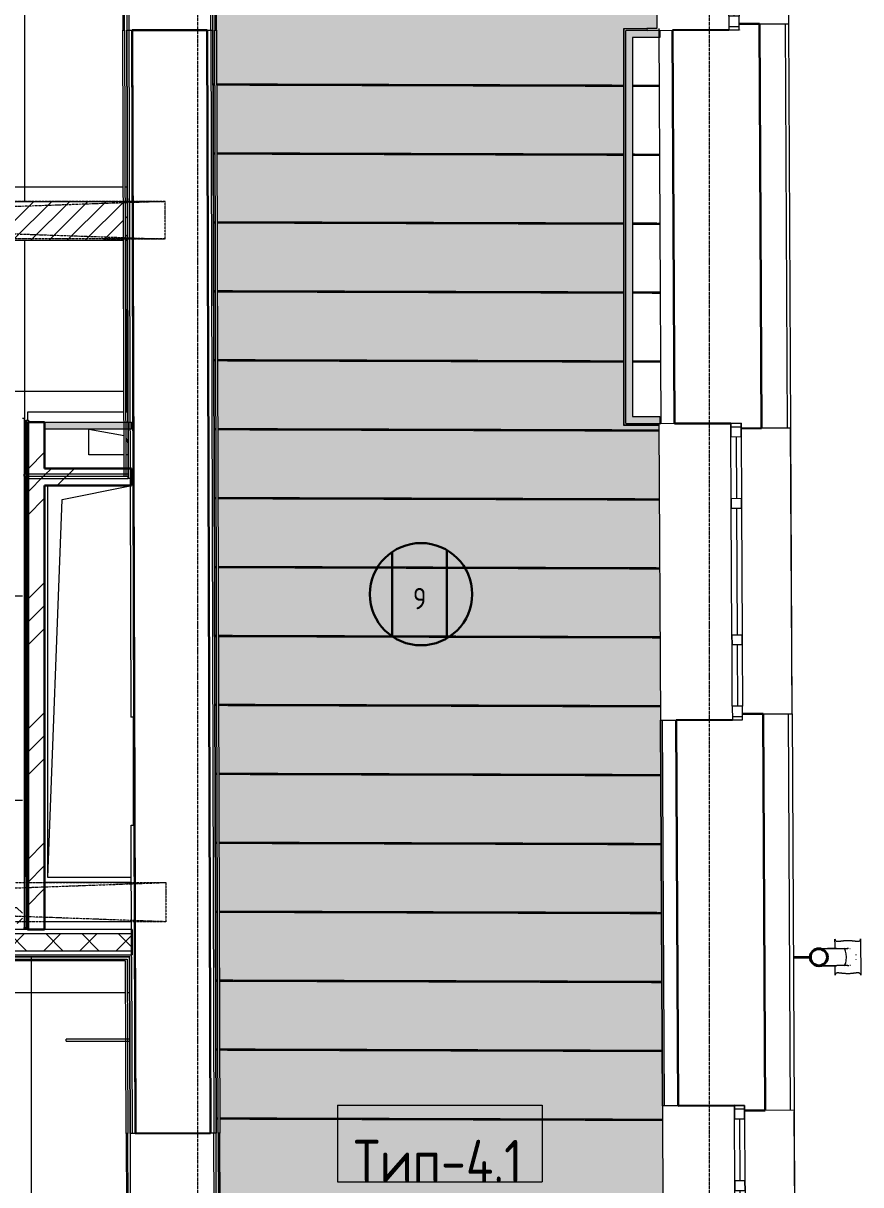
# Model space of a CAD drawing. Header units: millimetres. Extents: x -10474 to 67905, y -3824 to 44223.
# Drawn here: x -1025 to 3886, y 26997 to 33811 of the extents above; entities that cross this region are included whole.
import ezdxf

# ---------------------------------------------------------------- set-up
doc = ezdxf.new("R2010")
doc.units = ezdxf.units.MM
for name, pattern in [('ADSK_Линия сетки', [25, 20, -2.5, 0, -2.5]), ('ADSK_Штрих_ш3 п1_5', [4.5, 3, -1.5]), ('ADSK_Штрихпунктирная 2 точки_ш15 п1_5 п1_5 п1_5', [19.5, 15, -1.5, 0, -1.5, 0, -1.5])]:
    doc.linetypes.add(name, pattern=pattern)
for name, color, linetype, lineweight in [('_ Окна', 7, 'Continuous', 9), ('Аннотация', 7, 'Continuous', 20), ('Каркас', 7, 'Continuous', 18), ('Марки', 7, 'Continuous', 20), ('Обобщенные модели', 7, 'Continuous', 18), ('Окна', 7, 'Continuous', 9), ('Оси', 7, 'Continuous', 9), ('Перекрытие', 7, 'Continuous', 18), ('Потолки', 7, 'Continuous', 9), ('Потолки штриховка', 7, 'Continuous', 9), ('Стены внутренние', 7, 'Continuous', 18), ('Стены наружные', 7, 'Continuous', 18), ('Стены несущие', 7, 'Continuous', 30), ('Стены отделка', 7, 'Continuous', 30), ('Стены штриховка', 7, 'Continuous', 9)]:
    doc.layers.add(name, color=color, linetype=linetype, lineweight=lineweight)
doc.layers.add('Линии', color=7, linetype='Continuous', lineweight=9, true_color=0x00a600)
doc.styles.add('GOST Common_4', font='GOST_Common.ttf', dxfattribs={"width": 0.9, "height": 125})
doc.styles.add('GOST Common_B', font='', dxfattribs={"width": 0.9, "height": 250})
doc.styles.get('GOST Common_B').set_extended_font_data('GOST Common', bold=True)
pattern_1 = [(45, (0, 0), (-381.661, 381.661), []), (45, (134.94, 0), (0, 763.322), []), (45, (-134.94, 0), (0, 763.322), [])]

# ---------------------------------------------------------------- blocks, each defined once
blk = doc.blocks.new('Водосток - Тип 1 _карниз больше 490мм_-5143036-План потолков 2-го этажа')
at = {"layer": 'Обобщенные модели'}
for p, q in [((18.8, 405), (24.9, 405)), ((225.1, 405), (231.2, 405)), ((75, 183.8), (75, 306.2)), ((75, 263.6), (75, 306.2)), ((175, 306.2), (175, 183.8)), ((175, 306.2), (175, 263.6)), ((24.9, 255), (18.8, 255)), ((75, 183.8), (75, 226.4)), ((175, 226.4), (175, 183.8)), ((231.2, 255), (225.1, 255)), ((120, 10), (120, 109.1)), ((130, 109.1), (130, 10))]:
    blk.add_line(p, q, dxfattribs=at)
at = {"layer": 'Обобщенные модели', "flags": 128}
for points in [[(75, 226.4), (75, 232), (75, 237.6), (75, 243.1), (75, 248.5), (75, 253.8), (75, 258.9), (75, 264), (75, 268.9), (75, 273.6), (75, 278.2), (75, 282.7), (75, 287), (75, 291.1), (75, 295.1), (75, 298.8), (75, 302.4), (75, 305.7), (75, 308.9), (75, 311.9), (75, 314.6), (75, 317.2), (75, 319.5), (75, 321.6), (75, 323.4), (75, 325.1), (75, 326.5), (75, 327.7), (75, 328.6), (75, 329.3), (75, 329.8), (75, 330), (75, 330)], [(175, 330), (175, 329.9), (175, 329.5), (175, 328.9), (175, 328.1), (175, 327), (175, 325.7), (175, 324.2), (175, 322.4), (175, 320.4), (175, 318.2), (175, 315.7), (175, 313), (175, 310.2), (175, 307.1), (175, 303.8), (175, 300.3), (175, 296.6), (175, 292.8), (175, 288.7), (175, 284.5), (175, 280.1), (175, 275.6), (175, 270.9), (175, 266), (175, 261), (175, 255.9), (175, 250.7), (175, 245.4), (175, 239.9), (175, 234.4), (175, 228.7), (175, 226.4)], [(75, 263.6), (75, 258), (75, 252.4), (75, 246.9), (75, 241.5), (75, 236.2), (75, 231.1), (75, 226), (75, 221.1), (75, 216.4), (75, 211.8), (75, 207.3), (75, 203), (75, 198.9), (75, 194.9), (75, 191.2), (75, 187.6), (75, 184.3), (75, 181.1), (75, 178.1), (75, 175.4), (75, 173)], [(175, 173), (175, 174.3), (175, 177), (175, 179.8), (175, 182.9), (175, 186.2), (175, 189.7), (175, 193.4), (175, 197.2), (175, 201.3), (175, 205.5), (175, 209.9), (175, 214.4), (175, 219.1), (175, 224), (175, 229), (175, 234.1), (175, 239.3), (175, 244.6), (175, 250.1), (175, 255.6), (175, 261.3), (175, 263.6)]]:
    blk.add_lwpolyline(points, dxfattribs=at)
at = {"layer": 'Обобщенные модели'}
for centre, radius, start, end in [((125, 330), 50, 163.32487, 166.67519), ((125, 330), 50, 103.32484, 106.67517), ((125, 330), 50, 73.32483, 76.67516), ((125, 330), 50, 13.32481, 16.67513), ((125, 330), 50, 174.54437, 183.38559), ((125, 330), 50, 356.72694, 5.45563), ((125, 160), 52, 90, 270), ((125, 160), 52, 270, 90)]:
    blk.add_arc(centre, radius, start, end, dxfattribs=at)
at = {"layer": 'Обобщенные модели', "lineweight": 40}
for start, end in [(90, 270), (270, 90)]:
    blk.add_arc((125, 160), 50, start, end, dxfattribs=at)
at = {"layer": 'Обобщенные модели'}
for start_param, end_param in [(4.712389, 6.283185), (4.712389, 6.283185), (3.141593, 4.712389), (3.141593, 4.712389)]:
    blk.add_ellipse((125, 306.2), major_axis=(-50, 0), ratio=0.309017, start_param=start_param, end_param=end_param, dxfattribs=at)
for points, knots in [([(18.8, 255), (21.1, 255), (25.1, 255.7), (28.9, 258.6), (30.8, 262.1), (31.6, 264.9), (32, 267.4), (32.1, 269.4), (32.2, 271.5), (32.2, 273.8), (32.1, 276.2), (31.9, 278.7), (31.6, 281.4), (31.3, 284.1), (31, 287), (30.6, 289.9), (30.2, 292.9), (29.8, 296), (29.4, 299.2), (29, 302.4), (28.7, 305.7), (28.3, 310.2), (27.8, 315.9), (27.4, 325.3), (27.4, 334.8), (27.8, 344.1), (28.3, 349.8), (28.7, 354.3), (29, 357.6), (29.4, 360.8), (29.8, 364), (30.2, 367.1), (30.6, 370.1), (31, 373.1), (31.3, 375.9), (31.6, 378.6), (31.9, 381.3), (32.1, 383.8), (32.2, 386.2), (32.2, 388.5), (32.1, 390.6), (32, 392.7), (31.6, 395.1), (30.8, 397.9), (28.9, 401.5), (25.1, 404.3), (21.1, 405), (18.8, 405)], [-1, -1, -1, -1, -0.941176, -0.882353, -0.852941, -0.823529, -0.808824, -0.794118, -0.779412, -0.764706, -0.75, -0.735294, -0.720588, -0.705882, -0.691176, -0.676471, -0.661765, -0.647059, -0.632353, -0.617647, -0.602941, -0.588235, -0.558824, -0.529412, -0.470588, -0.441176, -0.411765, -0.397059, -0.382353, -0.367647, -0.352941, -0.338235, -0.323529, -0.308824, -0.294118, -0.279412, -0.264706, -0.25, -0.235294, -0.220588, -0.205882, -0.191176, -0.176471, -0.147059, -0.117647, -0.058824, 0, 0, 0, 0]), ([(18.8, 405), (22.1, 405), (28.9, 405), (39.4, 405), (48.4, 405), (56, 405), (60.8, 405), (64.9, 405), (67.9, 405), (71, 405), (74.3, 405), (77.6, 405), (81, 405), (83.9, 405), (86.4, 405), (88.2, 405), (90.2, 405), (92.8, 405), (96.1, 405), (99.6, 405), (102.5, 405), (104.8, 405), (107.1, 405), (110.3, 405), (116, 405), (121.3, 405), (125, 405)], [-1, -1, -1, -1, -0.875, -0.75, -0.625, -0.5625, -0.5, -0.46875, -0.4375, -0.40625, -0.375, -0.34375, -0.3125, -0.28125, -0.265625, -0.25, -0.234375, -0.21875, -0.1875, -0.15625, -0.140625, -0.125, -0.109375, -0.09375, -0.0625, 0, 0, 0, 0]), ([(125, 405), (128.7, 405), (134, 405), (139.7, 405), (142.9, 405), (145.2, 405), (147.5, 405), (150.4, 405), (153.9, 405), (157.2, 405), (159.8, 405), (161.8, 405), (163.6, 405), (166.1, 405), (169, 405), (172.4, 405), (175.7, 405), (179, 405), (182.1, 405), (185.1, 405), (189.2, 405), (194, 405), (201.6, 405), (210.6, 405), (221.1, 405), (227.9, 405), (231.2, 405)], [-1, -1, -1, -1, -0.9375, -0.90625, -0.890625, -0.875, -0.859375, -0.84375, -0.8125, -0.78125, -0.765625, -0.75, -0.734375, -0.71875, -0.6875, -0.65625, -0.625, -0.59375, -0.5625, -0.53125, -0.5, -0.4375, -0.375, -0.25, -0.125, 0, 0, 0, 0]), ([(231.2, 405), (228.9, 405), (224.9, 404.3), (221.1, 401.4), (219.2, 397.9), (218.4, 395.1), (218, 392.6), (217.9, 390.6), (217.8, 388.5), (217.8, 386.2), (217.9, 383.8), (218.1, 381.3), (218.4, 378.6), (218.7, 375.9), (219, 373), (219.4, 370.1), (219.8, 367.1), (220.2, 364), (220.6, 360.8), (221, 357.6), (221.3, 354.3), (221.7, 349.8), (222.2, 344.1), (222.6, 334.7), (222.6, 325.2), (222.2, 315.9), (221.7, 310.2), (221.3, 305.7), (221, 302.4), (220.6, 299.2), (220.2, 296), (219.8, 292.9), (219.4, 289.9), (219, 286.9), (218.7, 284.1), (218.4, 281.4), (218.1, 278.7), (217.9, 276.2), (217.8, 273.8), (217.8, 271.5), (217.9, 269.4), (218, 267.3), (218.4, 264.9), (219.2, 262.1), (221.1, 258.5), (224.9, 255.7), (228.9, 255), (231.2, 255)], [-1, -1, -1, -1, -0.941176, -0.882353, -0.852941, -0.823529, -0.808824, -0.794118, -0.779412, -0.764706, -0.75, -0.735294, -0.720588, -0.705882, -0.691176, -0.676471, -0.661765, -0.647059, -0.632353, -0.617647, -0.602941, -0.588235, -0.558824, -0.529412, -0.470588, -0.441176, -0.411765, -0.397059, -0.382353, -0.367647, -0.352941, -0.338235, -0.323529, -0.308824, -0.294118, -0.279412, -0.264706, -0.25, -0.235294, -0.220588, -0.205882, -0.191176, -0.176471, -0.147059, -0.117647, -0.058824, 0, 0, 0, 0]), ([(74.3, 255), (73.2, 255), (71, 255), (67.9, 255), (64.9, 255), (60.8, 255), (56, 255), (48.4, 255), (39.4, 255), (28.9, 255), (22.1, 255), (18.8, 255)], [-0.625, -0.625, -0.625, -0.625, -0.59375, -0.5625, -0.53125, -0.5, -0.4375, -0.375, -0.25, -0.125, 0, 0, 0, 0]), ([(231.2, 255), (227.9, 255), (221.1, 255), (210.6, 255), (201.6, 255), (194, 255), (189.2, 255), (185.1, 255), (182.1, 255), (179, 255), (176.8, 255), (175.7, 255)], [-1, -1, -1, -1, -0.875, -0.75, -0.625, -0.5625, -0.5, -0.46875, -0.4375, -0.40625, -0.375, -0.375, -0.375, -0.375])]:
    blk.add_open_spline(points, degree=3, knots=knots, dxfattribs=at)
blk = doc.blocks.new('окно трехпол с фрамугой - 1700-2320_h_ _нов_-4597698-План потолков 2-го этажа')
at = {"layer": '_ Окна', "lineweight": 18}
for p, q in [((-870, 75), (-870, 135)), ((-870, 135), (-790, 135)), ((-790, 75), (-870, 75)), ((-790, 135), (-790, 75)), ((-430, 75), (-430, 135)), ((-430, 135), (-370, 135)), ((-370, 75), (-430, 75)), ((-370, 135), (-370, 75)), ((370, 75), (370, 135)), ((370, 135), (430, 135)), ((430, 75), (370, 75)), ((430, 135), (430, 75)), ((790, 135), (790, 75)), ((870, 135), (790, 135)), ((790, 75), (870, 75)), ((870, 75), (870, 135))]:
    blk.add_line(p, q, dxfattribs=at)
at = {"layer": '_ Окна'}
for p, q in [((-850, 75), (-850, 135)), ((-790, 105), (-430, 105)), ((-370, 105), (370, 105)), ((430, 105), (790, 105)), ((850, 75), (850, 135))]:
    blk.add_line(p, q, dxfattribs=at)
at = {"layer": 'Окна'}
for p, q in [((-870, 135), (-870, 75)), ((-790, 135), (-870, 135)), ((-870, 75), (-790, 75)), ((-790, 135), (-430, 135)), ((-430, 75), (-790, 75)), ((-370, 135), (-430, 135)), ((-430, 75), (-370, 75)), ((-370, 135), (370, 135)), ((370, 75), (-370, 75)), ((430, 135), (370, 135)), ((370, 75), (430, 75)), ((430, 135), (790, 135)), ((790, 75), (430, 75)), ((870, 135), (790, 135)), ((790, 75), (870, 75)), ((870, 75), (870, 135))]:
    blk.add_line(p, q, dxfattribs=at)
blk = doc.blocks.new('окно трехпол с фрамугой - 1700-2320_h_ _нов_-V8-План потолков 2-го этажа')
at = {"layer": '_ Окна', "lineweight": 18}
for p, q in [((-870, 75), (-870, 135)), ((-870, 135), (-790, 135)), ((-790, 75), (-870, 75)), ((-790, 135), (-790, 75)), ((-430, 75), (-430, 135)), ((-430, 135), (-370, 135)), ((-370, 75), (-430, 75)), ((-370, 135), (-370, 75)), ((370, 75), (370, 135)), ((370, 135), (430, 135)), ((430, 75), (370, 75)), ((430, 135), (430, 75)), ((790, 135), (790, 75)), ((870, 135), (790, 135)), ((790, 75), (870, 75)), ((870, 75), (870, 135))]:
    blk.add_line(p, q, dxfattribs=at)
at = {"layer": '_ Окна'}
for p, q in [((-850, 75), (-850, 135)), ((-790, 105), (-430, 105)), ((-370, 105), (370, 105)), ((430, 105), (790, 105)), ((850, 75), (850, 135))]:
    blk.add_line(p, q, dxfattribs=at)
at = {"layer": 'Окна'}
for p, q in [((-870, 135), (-870, 75)), ((-790, 135), (-870, 135)), ((-870, 75), (-790, 75)), ((-790, 135), (-430, 135)), ((-430, 75), (-790, 75)), ((-370, 135), (-430, 135)), ((-430, 75), (-370, 75)), ((-370, 135), (370, 135)), ((370, 75), (-370, 75)), ((430, 135), (370, 135)), ((370, 75), (430, 75)), ((430, 135), (790, 135)), ((790, 75), (430, 75)), ((870, 135), (790, 135)), ((790, 75), (870, 75)), ((870, 75), (870, 135))]:
    blk.add_line(p, q, dxfattribs=at)
blk = doc.blocks.new('GM_Отверстие прямоугольное _в плите_ - Отверстие-3336504-План потолков 2-го этажа')
at = {"layer": 'Обобщенные модели'}
for p, q in [((-250, -1150), (-250, 1150)), ((-250, -1150), (-250, 1150)), ((-166.7, 1066.7), (232.8, 1146.6)), ((-250, -1150), (-166.7, 1066.7)), ((250, -209.8), (250, -842.5)), ((250, -209.8), (250, -842.5)), ((239.5, -1150), (-250, -1150)), ((239.5, -1150), (-250, -1150))]:
    blk.add_line(p, q, dxfattribs=at)
blk = doc.blocks.new('GM_Отверстие прямоугольное _в плите_ - Отверстие-V25-План потолков 2-го этажа')
at = {"layer": 'Обобщенные модели'}
for p, q in [((-75, -125), (-38.6, 81.5)), ((-25.4, 91.5), (13.9, 104.6)), ((75, 104.8), (75, 91.8)), ((75, 104.8), (75, 91.8)), ((75, 81.8), (75, -125)), ((75, 81.8), (75, -125)), ((75, -125), (-75, -125)), ((75, -125), (-75, -125))]:
    blk.add_line(p, q, dxfattribs=at)
blk = doc.blocks.new('ADSK_Марка_Потолок - ADSK_Марка и Смещение от уровня-155896-План потолков 2-го этажа')
at = {"layer": 'Марки'}
for p, q in [((-6, 4.5), (-6, 0)), ((-6, 4.5), (6, 4.5)), ((6, 4.5), (6, 0)), ((-6, 0), (6, 0))]:
    blk.add_line(p, q, dxfattribs=at)

msp = doc.modelspace()

# ---------------------------------------------------------------- hatches: boundary and pattern name
at = {"layer": 'Потолки штриховка', "lineweight": 18}
h = msp.add_hatch(dxfattribs=at)
h.set_pattern_fill('FP_14', color=256, style=0, pattern_type=2)
h.set_pattern_definition([(90, (-3416.2, 31651.6), (600, -4e-14), []), (0, (-3416.2, 31651.6), (0, -1200), [])])
h.paths.add_polyline_path([(-1006.598, 28807), (-1006.598, 31154.797), (-1019.598, 31154.797), (-1019.598, 28807)])
h.paths.add_polyline_path([(-5390.183, 28807), (-1029.598, 28807), (-1029.598, 31494.797), (-1019.598, 31494.797), (-1019.598, 31164.797), (-1006.598, 31164.797), (-1006.598, 31482.297), (-1000.598, 31482.297), (-1000.598, 31529.797), (-433.915, 31529.797), (-436.913, 32535.61), (-6186.576, 32535.61), (-6186.576, 31432.773), (-6362.788, 31432.773), (-6362.788, 28807), (-6112.917, 28807)])
h.paths.add_polyline_path([(-6385.788, 28807), (-6372.788, 28807), (-6372.788, 31442.773), (-6196.576, 31442.773), (-6196.576, 32535.61), (-6199.576, 32535.61), (-6199.576, 31447.773), (-6201.576, 31447.773), (-6201.576, 31445.773), (-6385.788, 31445.773), (-6385.788, 28977.824)])
h.paths.add_polyline_path([(-423.915, 31529.797), (-410.915, 31529.797), (-413.913, 32535.61), (-426.913, 32535.61), (-424.807, 31829.284)])
h.paths.add_polyline_path([(-417.592, 32765.61), (-414.598, 32765.61), (-425.406, 36091.619), (-437.512, 36091.619), (-427.598, 32765.61), (-425.001, 32765.61)])
h.paths.add_polyline_path([(-440.591, 32765.61), (-437.598, 32765.61), (-448.338, 36091.619), (-946, 36091.619), (-946, 36103.619), (-447.548, 36103.619), (-448.338, 36368.493), (-6372.788, 36368.493), (-6372.788, 33777.771), (-6186.576, 33777.771), (-6186.576, 32765.61), (-608.125, 32765.61)])
h.paths.add_polyline_path([(-6196.576, 32765.61), (-6196.576, 33767.771), (-6382.788, 33768.253), (-6382.788, 36368.493), (-6385.788, 36368.493), (-6385.788, 33764.771), (-6201.578, 33764.771), (-6201.576, 33762.771), (-6199.576, 33762.771), (-6199.576, 32765.61)])
h.paths.add_polyline_path([(-437.548, 36103.619), (-424.548, 36103.619), (-425.406, 36391.493), (-6385.788, 36391.493), (-6385.788, 36378.493), (-438.367, 36378.493), (-438.338, 36368.493)])
h.paths.add_polyline_path([(-423.406, 36391.493), (-423.412, 36393.493), (-425.406, 36391.493), (-423.412, 36391.493)])
h.paths.add_polyline_path([(-6385.788, 36391.493), (-6387.788, 36393.493), (-6387.788, 36391.493)])
h = msp.add_hatch(dxfattribs=at)
h.set_pattern_fill('FP_27', color=256, style=0, pattern_type=2)
h.set_pattern_definition([(0, (0, 762), (762, 76.2), [7.62, -373.38, 7.62, -373.38]), (0, (76.2, 91.44), (762, 76.2), [7.62, -220.98, 7.62, -525.78]), (0, (152.4, 106.68), (762, 76.2), [7.62, -68.58, 7.62, -678.18]), (0, (457.2, 60.96), (762, 76.2), [7.62, -220.98, 7.62, -525.78]), (0, (533.4, 45.72), (762, 76.2), [7.62, -68.58, 7.62, -678.18])])
h.paths.add_polyline_path([(2757.261, 20612), (2756.999, 20615), (148.622, 20615), (148.637, 20612), (2753.56, 20612)])
h.paths.add_polyline_path([(125.636, 20612), (138.631, 20612), (91.471, 36391.493), (78.477, 36391.493), (125.63, 20612)])
h.paths.add_polyline_path([(148.592, 20625), (2757.195, 20625), (2742.747, 23461.482), (2497.87, 23461.482), (2497.87, 23463.482), (2495.87, 23463.482), (2495.87, 25728.4), (2497.87, 25728.4), (2497.87, 25730.4), (2731.245, 25730.4), (2702.114, 31451.28), (2497.87, 31451.28), (2497.87, 31453.28), (2495.87, 31453.28), (2495.87, 33778.306), (2497.87, 33779.375), (2497.87, 33780.306), (2690.328, 33780.306), (2680.362, 35740.947), (2487.87, 35740.947), (2487.87, 36368.493), (101.546, 36368.493), (148.548, 20639.518)])
h.paths.add_polyline_path([(2677.055, 35780.947), (2680.159, 35780.947), (2677.055, 36368.493), (2527.87, 36368.493), (2527.87, 35780.947), (2637.674, 35780.947)])
h.paths.add_polyline_path([(2664.121, 36378.493), (2677.122, 36378.493), (2677.055, 36391.493), (2527.87, 36391.493), (2527.87, 36378.493), (2559.895, 36378.493)])
h.paths.add_polyline_path([(101.546, 36378.493), (2487.87, 36378.493), (2487.87, 36391.493), (101.477, 36391.493), (101.516, 36378.493)])
at = {"layer": 'Потолки штриховка', "lineweight": 18, "true_color": 0x787878}
h = msp.add_hatch(dxfattribs=at)
h.set_pattern_fill('FP_49', color=8, style=0, pattern_type=2)
h.set_pattern_definition([(45, (0, 0), (-53.03301, 53.03301), [])])
h.paths.add_polyline_path([(-1053.777, 32535.61), (-436.913, 32535.61), (-437.598, 32765.61), (-6186.576, 32765.61), (-6186.576, 32535.61), (-1291.179, 32535.61)])
h.paths.add_polyline_path([(-413.913, 32535.61), (-415.592, 32765.61), (-427.598, 32765.61), (-426.913, 32535.61), (-415.592, 32535.61)])
h.paths.add_polyline_path([(-6199.576, 32535.61), (-6196.576, 32535.61), (-6196.576, 32765.61), (-6199.576, 32765.61), (-6199.576, 32615.61)])
at = {"layer": 'Потолки штриховка', "lineweight": 18}
h = msp.add_hatch(dxfattribs=at)
h.set_pattern_fill('FP_50', color=256, style=0, pattern_type=2)
h.set_pattern_definition([(45, (0, 0), (0, 635), [67.352, -381.661]), (0, (47.62, 47.62), (317.5, 317.5), [158.75, -476.25]), (315, (206.38, 47.62), (635, 0), [67.352, -381.661]), (225, (254, 0), (0, -635), [67.352, -381.661]), (0, (47.62, -47.62), (317.5, 317.5), [158.75, -476.25]), (315, (0, 0), (635, 0), [67.352, -381.661]), (90, (396.88, -79.38), (-317.5, 317.5), [158.75, -476.25]), (45, (396.88, 79.38), (0, 635), [67.352, -381.661]), (45, (444.5, -127), (0, 635), [67.352, -381.661]), (90, (492.12, -79.38), (-317.5, 317.5), [158.75, -476.25]), (315, (396.88, -79.38), (635, 0), [67.352, -381.661]), (315, (444.5, 127), (635, 0), [67.352, -381.661])])
h.paths.add_polyline_path([(-6385.788, 28507), (-6372.788, 28507), (-6372.788, 28520), (-6385.788, 28520), (-6385.788, 28510.739)])
h.paths.add_polyline_path([(-6362.788, 28507), (-1029.598, 28507), (-1029.631, 28520), (-6362.788, 28520), (-6362.788, 28510.739)])
h.paths.add_polyline_path([(-1019.598, 28507), (-1006.598, 28507), (-1006.598, 28807), (-1019.598, 28807), (-1019.598, 28510.739)])
h.paths.add_polyline_path([(-6112.917, 28530), (-1029.598, 28530), (-1029.598, 28807), (-6362.788, 28807), (-6362.788, 28530), (-6267.698, 28530)])
h.paths.add_polyline_path([(-6385.788, 28530), (-6372.788, 28530), (-6372.788, 28807), (-6385.788, 28807), (-6385.788, 28692.733)])
h = msp.add_hatch(dxfattribs=at)
h.set_pattern_fill('FP_15', color=256, style=0, pattern_type=2)
h.set_pattern_definition([(270, (-3377.03, 25725), (-600, -4e-14), []), (180, (-3377, 25725), (1e-13, 1200), [])])
h.paths.add_polyline_path([(-2243.915, 20663.342), (-742.489, 20663.342), (-742.489, 21097.342), (-379.828, 21097.342), (-390.169, 24541.342), (-403.169, 24541.342), (-393.11, 21110.342), (-745.489, 21110.342), (-745.489, 20676.342), (-4915.788, 20676.342), (-4915.788, 20663.342), (-2263.915, 20663.342)])
h.paths.add_polyline_path([(-2499.245, 20686.342), (-755.489, 20686.342), (-755.489, 21120.342), (-402.897, 21120.342), (-413.169, 24541.342), (-6176.576, 24541.342), (-6176.576, 23431.999), (-6362.788, 23431.999), (-6362.788, 21374.201), (-4915.788, 21374.201), (-4915.788, 20686.342), (-3243.915, 20686.342)])
h.paths.add_polyline_path([(-6385.788, 21374.201), (-6372.788, 21374.201), (-6372.788, 23441.999), (-6186.576, 23441.999), (-6186.576, 24541.342), (-6199.576, 24541.342), (-6199.576, 23456.999), (-6201.576, 23456.999), (-6201.576, 23454.999), (-6385.788, 23454.999), (-6385.788, 21497.841)])
h.paths.add_polyline_path([(-417.241, 24771.342), (-413.859, 24771.342), (-423.073, 27840), (-772.417, 27840), (-772.417, 27852), (-423.109, 27852), (-424.484, 28310), (-6362.788, 28310), (-6362.788, 25691.994), (-6176.576, 25691.994), (-6176.576, 24771.342), (-1053.777, 24771.342)])
h.paths.add_polyline_path([(-6199.576, 24771.342), (-6186.576, 24771.342), (-6186.576, 25681.994), (-6372.788, 25681.994), (-6372.788, 28310), (-6385.788, 28310), (-6385.788, 25668.994), (-6201.578, 25668.994), (-6201.576, 25666.994), (-6199.576, 25666.994), (-6199.576, 25192.195)])
h.paths.add_polyline_path([(-390.859, 24771.342), (-400.073, 27840), (-413.073, 27840), (-403.11, 24771.342), (-392.241, 24771.342)])
h.paths.add_polyline_path([(-401.553, 27852), (-400.109, 27852), (-401.553, 28333), (-6385.788, 28333), (-6385.788, 28320), (-414.514, 28320), (-413.109, 27852), (-411.445, 27852)])
h.paths.add_polyline_path([(-399.553, 28333), (-399.559, 28335), (-401.553, 28333), (-399.559, 28333)])
h.paths.add_polyline_path([(-6385.788, 28333), (-6387.788, 28335), (-6387.788, 28333)])
at = {"layer": 'Стены внутренние'}
for points in [[(2547.87, 31503.28), (2547.87, 33768.306), (2507.87, 33768.306), (2507.87, 31503.28), (2540.166, 31503.28)], [(2547.87, 33728.306), (2702.592, 33728.306), (2702.393, 33767.567), (2690.383, 33768.306), (2547.87, 33768.306)], [(2547.87, 31463.28), (2707.87, 31463.28), (2707.87, 31503.28), (2507.87, 31503.28), (2507.87, 31463.28)]]:
    msp.add_hatch(color=256, dxfattribs=at).paths.add_polyline_path(points)
at = {"layer": 'Стены внутренние', "lineweight": 9}
h = msp.add_hatch(dxfattribs=at)
h.set_pattern_fill('FP_1', color=256, style=0, pattern_type=2)
h.set_pattern_definition(pattern_1)
h.paths.add_polyline_path([(-900.598, 31199.797), (-900.598, 31469.797), (-994.598, 31469.797), (-994.598, 31199.797)])
at = {"layer": 'Стены внутренние'}
h = msp.add_hatch(color=256, dxfattribs=at)
h.paths.add_polyline_path([(-415.592, 31429.797), (-409.385, 31429.797), (-409.611, 31469.797), (-900.598, 31469.797), (-900.598, 31429.797)])
h.paths.add_polyline_path([(-398.617, 31429.797), (-398.736, 31469.797), (-404.362, 31469.797), (-404.773, 31429.797), (-400.001, 31429.797)])
at = {"layer": 'Стены внутренние', "lineweight": 9}
h = msp.add_hatch(dxfattribs=at)
h.set_pattern_fill('FP_1', color=256, style=0, pattern_type=2)
h.set_pattern_definition(pattern_1)
h.paths.add_polyline_path([(-1000.598, 28495), (-900.598, 28495), (-900.598, 31199.797), (-994.598, 31199.797), (-994.598, 31193.797), (-1000.598, 31199.797), (-1000.598, 28510.739)])
h = msp.add_hatch(dxfattribs=at)
h.set_pattern_fill('FP_1', color=256, style=0, pattern_type=2)
h.set_pattern_definition(pattern_1)
h.paths.add_polyline_path([(-900.598, 31099.797), (-397.633, 31099.797), (-397.931, 31199.797), (-900.598, 31199.797)])
h = msp.add_hatch(dxfattribs=at)
h.set_pattern_fill('FP_4', color=256, style=0, pattern_type=2)
h.set_pattern_definition([(45, (0, 0), (-106.066, 106.066), []), (135, (0, 0), (-106.066, -106.066), [])])
h.paths.add_polyline_path([(-692.41, 28370), (-386.225, 28370), (-386.225, 28470), (-6397.788, 28470), (-6397.788, 28370), (-1006.598, 28370)])

# ---------------------------------------------------------------- linework, layer by layer
at = {"layer": 'Каркас', "color": 8, "linetype": 'ADSK_Штрих_ш3 п1_5', "lineweight": 9, "true_color": 0x808080}
for p, q in [((100.256, 33453.733), (87.256, 33453.772)), ((87.269, 33449.37), (100.269, 33449.332)), ((2495.87, 33446.574), (110.256, 33453.703)), ((110.269, 33449.302), (2495.87, 33442.173)), ((2704.027, 33445.952), (2547.87, 33446.419)), ((2547.87, 33442.017), (2704.05, 33441.551)), ((101.464, 33049.326), (88.464, 33049.365)), ((2495.87, 33042.171), (111.464, 33049.296)), ((88.477, 33044.963), (101.478, 33044.925)), ((111.478, 33044.895), (2495.87, 33037.769)), ((2706.083, 33041.543), (2547.87, 33042.016)), ((2547.87, 33037.614), (2706.105, 33037.141)), ((102.673, 32644.919), (89.673, 32644.958)), ((89.686, 32640.556), (102.686, 32640.518)), ((2495.87, 32637.768), (112.673, 32644.889)), ((112.686, 32640.488), (2495.87, 32633.366)), ((2708.139, 32637.133), (2547.87, 32637.612)), ((2547.87, 32633.211), (2708.161, 32632.732)), ((103.881, 32240.512), (90.881, 32240.551)), ((90.894, 32236.149), (103.894, 32236.111)), ((2495.87, 32233.364), (113.881, 32240.482)), ((113.895, 32236.081), (2495.87, 32228.963)), ((2710.194, 32232.724), (2547.87, 32233.209)), ((2547.87, 32228.807), (2710.217, 32228.322)), ((105.09, 31836.105), (92.09, 31836.144)), ((92.103, 31831.742), (105.103, 31831.703)), ((2495.87, 31828.961), (115.09, 31836.075)), ((115.103, 31831.674), (2495.87, 31824.559)), ((2712.25, 31828.314), (2547.87, 31828.805)), ((2547.87, 31824.404), (2712.272, 31823.913)), ((106.298, 31431.698), (93.298, 31431.737)), ((93.311, 31427.335), (106.311, 31427.296)), ((2702.305, 31423.941), (116.298, 31431.668)), ((116.312, 31427.267), (2702.327, 31419.539)), ((107.507, 31027.291), (94.507, 31027.33)), ((94.52, 31022.928), (107.52, 31022.889)), ((2704.361, 31019.531), (117.507, 31027.261)), ((117.52, 31022.86), (2704.383, 31015.129)), ((108.715, 30622.884), (95.715, 30622.923)), ((95.728, 30618.521), (108.728, 30618.482)), ((2706.416, 30615.121), (118.715, 30622.854)), ((118.729, 30618.453), (2706.438, 30610.72)), ((109.924, 30218.477), (96.924, 30218.516)), ((96.937, 30214.114), (109.937, 30214.075)), ((2708.472, 30210.712), (119.924, 30218.447)), ((119.937, 30214.045), (2708.494, 30206.31)), ((111.132, 29814.07), (98.132, 29814.109)), ((98.145, 29809.707), (111.145, 29809.668)), ((2710.527, 29806.302), (121.132, 29814.04)), ((121.145, 29809.638), (2710.55, 29801.901)), ((112.341, 29409.663), (99.341, 29409.702)), ((99.354, 29405.3), (112.354, 29405.261)), ((2712.583, 29401.893), (122.341, 29409.633)), ((122.354, 29405.231), (2712.605, 29397.491)), ((113.549, 29005.256), (100.549, 29005.295)), ((100.562, 29000.893), (113.562, 29000.854)), ((2714.638, 28997.483), (123.549, 29005.226)), ((123.562, 29000.824), (2714.661, 28993.081)), ((-390.865, 28770), (-900.598, 28770)), ((114.758, 28600.849), (101.757, 28600.888)), ((101.771, 28596.486), (114.771, 28596.447)), ((2716.694, 28593.074), (124.758, 28600.819)), ((124.771, 28596.417), (2716.716, 28588.672)), ((-390.174, 28540), (-900.598, 28540)), ((115.966, 28196.442), (102.966, 28196.481)), ((102.979, 28192.079), (115.979, 28192.04)), ((2718.75, 28188.664), (125.966, 28196.412)), ((125.979, 28192.01), (2718.772, 28184.262)), ((117.175, 27792.035), (104.174, 27792.074)), ((104.188, 27787.672), (117.188, 27787.633)), ((2720.805, 27784.255), (127.175, 27792.005)), ((127.188, 27787.603), (2720.827, 27779.853)), ((118.519, 27387.627), (105.383, 27387.667)), ((105.396, 27383.265), (118.526, 27383.226)), ((2722.861, 27379.845), (128.383, 27387.598)), ((128.396, 27383.196), (2722.883, 27375.443))]:
    msp.add_line(p, q, dxfattribs=at)
at = {"layer": 'Линии', "color": 7, "linetype": 'ADSK_Штрихпунктирная 2 точки_ш15 п1_5 п1_5 п1_5'}
for p, q in [((-191.978, 32765.61), (-6595.111, 32765.61)), ((-191.978, 32765.61), (-6595.111, 32545.61)), ((-6595.111, 32765.61), (-191.978, 32545.297)), ((-431.978, 32765.61), (-191.978, 32765.61)), ((-191.978, 32545.297), (-191.978, 32765.61)), ((-191.978, 32545.61), (-6595.111, 32545.61)), ((-551.978, 32545.61), (-191.978, 32545.61)), ((-6604.651, 28770), (-188.155, 28770)), ((-6604.651, 28540), (-188.155, 28770)), ((-188.155, 28540), (-6604.651, 28770)), ((-188.155, 28770), (-188.155, 28540)), ((-188.155, 28540), (-6604.651, 28540))]:
    msp.add_line(p, q, dxfattribs=at)
at = {"layer": 'Линии', "color": 1, "lineweight": 30, "true_color": 0xff0000}
for p, q in [((1138.898, 30709.737), (1138.898, 30213.357)), ((1458.898, 30202.595), (1458.898, 30720.499))]:
    msp.add_line(p, q, dxfattribs=at)
msp.add_circle((1307.426, 30461.547), 300, dxfattribs=at)
at = {"layer": 'Оси', "linetype": 'ADSK_Линия сетки'}
for p, q in [((-0.435, -3024.361), (-0.435, 44222.998)), ((2999.565, -3024.361), (2999.565, 44222.998))]:
    msp.add_line(p, q, dxfattribs=at)
at = {"layer": 'Перекрытие'}
for p, q in [((120, 33449.273), (120, 33453.674)), ((2562.63, 33446.375), (2562.63, 33441.973)), ((120, 33044.869), (120, 33049.271)), ((2562.63, 33041.972), (2562.63, 33037.57)), ((120, 32640.466), (120, 32644.867)), ((2562.63, 32637.568), (2562.63, 32633.167)), ((120, 32236.062), (120, 32240.464)), ((2562.63, 32233.165), (2562.63, 32228.763)), ((120, 31831.659), (120, 31836.061)), ((2562.63, 31828.761), (2562.63, 31824.36)), ((120, 31427.256), (120, 31431.657)), ((120, 31022.852), (120, 31027.254)), ((120, 30618.449), (120, 30622.85)), ((120, 30214.045), (120, 30218.447))]:
    msp.add_line(p, q, dxfattribs=at)
at = {"layer": 'Потолки'}
for p, q in [((86.307, 33771.309), (105.647, 27299.338)), ((-6186.576, 32765.61), (-437.598, 32765.61)), ((-427.598, 32765.61), (-414.598, 32765.61)), ((-436.913, 32535.61), (-6186.576, 32535.61)), ((-413.913, 32535.61), (-426.913, 32535.61)), ((-433.915, 31529.797), (-1000.598, 31529.797)), ((-1000.598, 31529.797), (-1000.598, 31482.297)), ((-410.915, 31529.797), (-423.915, 31529.797)), ((-1019.598, 28807), (-1006.598, 28807)), ((2722.455, 27459.594), (2722.455, 27459.594))]:
    msp.add_line(p, q, dxfattribs=at)
at = {"layer": 'Стены внутренние'}
for p, q in [((-444.764, 35169.729), (-440.591, 33769.735)), ((-430.591, 33769.765), (-434.764, 35169.758)), ((-409.765, 35169.833), (-405.592, 33769.839)), ((74.307, 33771.273), (70.123, 35171.267)), ((95.123, 35171.342), (99.307, 33771.348)), ((109.307, 33771.378), (105.123, 35171.372)), ((2702.328, 33780.306), (2702.383, 33769.567)), ((2622.63, 33446.196), (2622.63, 33441.794)), ((2662.63, 33441.675), (2662.63, 33446.076)), ((2622.63, 33041.792), (2622.63, 33037.391)), ((2662.63, 33037.271), (2662.63, 33041.673)), ((2622.63, 32637.389), (2622.63, 32632.987)), ((2662.63, 32632.868), (2662.63, 32637.269)), ((2622.63, 32232.985), (2622.63, 32228.584)), ((2662.63, 32228.464), (2662.63, 32232.866)), ((2622.63, 31828.582), (2622.63, 31824.18)), ((2662.63, 31824.061), (2662.63, 31828.463)), ((-409.827, 31164.797), (-1019.598, 31164.797)), ((-1019.598, 31154.797), (-1019.598, 31164.797)), ((-1019.598, 31154.797), (-409.797, 31154.797)), ((-421.445, 27297.763), (-417.241, 25897.769)), ((-407.241, 25897.799), (-411.445, 27297.793)), ((97.83, 25899.309), (93.647, 27299.302)), ((118.647, 27299.377), (122.83, 25899.383)), ((132.83, 25899.413), (128.647, 27299.407))]:
    msp.add_line(p, q, dxfattribs=at)
at = {"layer": 'Стены наружные'}
for p, q in [((2681.539, 35509.483), (2690.328, 33780.306)), ((3453.681, 35483.408), (3462.205, 33806.429)), ((3463.235, 33800.595), (3454.747, 35470.529)), ((-421.765, 35169.797), (-417.592, 33769.803)), ((86.307, 33771.309), (82.123, 35171.303)), ((3463.216, 33804.263), (3462.216, 33804.258)), ((3463.235, 33800.595), (3462.235, 33800.59)), ((2690.328, 33780.306), (2632.327, 33780.306)), ((2704.114, 31461.549), (2702.114, 31461.539)), ((2702.166, 31451.28), (2710.958, 29721.562)), ((3482.77, 29760.485), (3474.256, 31435.463)), ((3475.27, 31432.832), (3474.27, 31432.827)), ((3483.711, 29772.206), (3475.27, 31432.832)), ((-432.788, 31151.797), (-994.598, 31151.797)), ((-994.598, 31139.797), (-994.598, 31151.797)), ((-409.788, 31151.797), (-422.788, 31151.797)), ((-994.598, 31139.797), (-409.752, 31139.797)), ((3483.693, 29775.604), (3482.693, 29775.599)), ((3482.711, 29772.201), (3483.711, 29772.206)), ((-400.109, 27852), (-772.417, 27852)), ((-772.417, 27840), (-772.417, 27852)), ((-772.417, 27840), (-400.073, 27840)), ((-400.109, 27852), (-400.073, 27840)), ((2722.455, 27459.594), (2731.245, 25730.4)), ((3494.598, 27433.518), (3503.122, 25756.54)), ((3495.631, 27427.027), (3494.631, 27427.022)), ((3504.144, 25752.154), (3495.631, 27427.027)), ((-398.445, 27297.832), (-394.241, 25897.838)), ((109.83, 25899.344), (105.647, 27299.338))]:
    msp.add_line(p, q, dxfattribs=at)
at = {"layer": 'Стены несущие'}
for p, q in [((3172.199, 33806.955), (3292.197, 33807.565)), ((3292.197, 33807.565), (3304.259, 31434.599)), ((-385.691, 33769.899), (54.307, 33771.214)), ((-366.351, 27297.928), (-385.691, 33769.899)), ((-385.592, 33769.899), (-373.58, 29740.023)), ((73.647, 27299.243), (54.307, 33771.214)), ((2782.382, 33769.974), (3112.377, 33771.651)), ((2782.382, 33769.974), (2794.113, 31462.007)), ((3172.387, 33769.956), (3172.377, 33771.956)), ((-1000.598, 28495), (-1000.598, 31469.797)), ((-1000.598, 31469.797), (-900.598, 31469.797)), ((-900.598, 31469.797), (-900.598, 31199.797)), ((3124.108, 31463.684), (2794.113, 31462.007)), ((3304.259, 31434.599), (3184.26, 31433.989)), ((-900.598, 31199.797), (-390.598, 31199.797)), ((-390.598, 31199.797), (-390.598, 31099.797)), ((-900.598, 31099.797), (-900.598, 28495)), ((-390.598, 31099.797), (-900.598, 31099.797)), ((2802.957, 29722.029), (3132.953, 29723.706)), ((2802.957, 29722.029), (2814.454, 27460.061)), ((3192.774, 29759.011), (3312.772, 29759.621)), ((3312.772, 29759.621), (3324.6, 27432.654)), ((-371.877, 29107.307), (-366.445, 27297.927)), ((-900.598, 28495), (-1000.598, 28495)), ((3144.45, 27461.739), (2814.454, 27460.061)), ((3324.6, 27432.654), (3204.602, 27432.044)), ((73.647, 27299.243), (-366.351, 27297.928))]:
    msp.add_line(p, q, dxfattribs=at)
at = {"layer": 'Стены отделка', "lineweight": 9}
for p, q in [((3292.197, 33807.565), (3462.195, 33808.429)), ((3442.195, 33808.328), (3442.205, 33806.328)), ((3462.205, 33806.429), (3474.256, 31435.463)), ((-440.591, 33769.735), (-430.591, 33769.765)), ((-432.788, 31151.797), (-440.591, 33769.735)), ((-430.591, 33769.765), (-422.788, 31151.797)), ((-417.592, 33769.803), (-385.691, 33769.899)), ((-409.752, 31139.797), (-417.592, 33769.803)), ((-405.592, 33769.839), (-393.58, 29739.963)), ((54.307, 33771.214), (86.307, 33771.309)), ((74.307, 33771.273), (93.647, 27299.302)), ((99.307, 33771.348), (109.307, 33771.378)), ((118.647, 27299.377), (99.307, 33771.348)), ((109.307, 33771.378), (128.647, 27299.407)), ((2495.87, 33780.306), (2632.327, 33780.306)), ((2495.87, 31453.28), (2495.87, 33778.306)), ((2507.87, 31463.28), (2507.87, 33768.306)), ((2707.87, 33768.306), (2507.87, 33768.306)), ((2632.327, 33780.306), (2632.383, 33769.211)), ((2632.383, 33769.211), (2782.382, 33769.974)), ((2702.383, 33769.567), (2714.109, 31462.6)), ((2707.87, 33768.306), (2707.87, 33728.306)), ((2707.87, 33728.306), (2547.87, 33728.306)), ((2547.87, 33728.306), (2547.87, 31503.28)), ((-1029.598, 31494.797), (-1019.598, 31494.797)), ((-1019.598, 31494.797), (-1019.598, 28507)), ((-1006.598, 28507), (-1006.598, 31482.297)), ((-1006.598, 31482.297), (-994.598, 31482.297)), ((-994.598, 31482.297), (-994.598, 28495)), ((2547.87, 31503.28), (2707.87, 31503.28)), ((2707.87, 31503.28), (2707.87, 31463.28)), ((-900.598, 31469.797), (-390.598, 31469.797)), ((-390.598, 31429.797), (-900.598, 31429.797)), ((-390.598, 31469.797), (-390.598, 31429.797)), ((2702.166, 31451.28), (2497.87, 31451.28)), ((2507.87, 31463.28), (2714.105, 31463.28)), ((2702.114, 31461.539), (2702.166, 31451.28)), ((2794.113, 31462.007), (2704.114, 31461.549)), ((2714.105, 31463.28), (2714.114, 31461.6)), ((3474.256, 31435.463), (3304.259, 31434.599)), ((3454.252, 31436.362), (3454.257, 31435.362)), ((-422.788, 31151.797), (-432.788, 31151.797)), ((-397.752, 31139.797), (-409.752, 31139.797)), ((-373.58, 29740.023), (-393.58, 29739.963)), ((2710.958, 29721.562), (2802.957, 29722.029)), ((2722.455, 27459.594), (2710.958, 29721.562)), ((3312.772, 29759.621), (3482.77, 29760.485)), ((3482.77, 29760.485), (3494.598, 27433.518)), ((-391.877, 29107.247), (-371.877, 29107.307)), ((-389.559, 28335), (-391.877, 29107.247)), ((-386.225, 28495), (-6397.788, 28495)), ((-1019.598, 28507), (-1006.598, 28507)), ((-386.225, 28495), (-386.225, 28345)), ((-6397.788, 28345), (-386.225, 28345)), ((-401.553, 28333), (-6385.788, 28333)), ((-6385.788, 28320), (-414.514, 28320)), ((-424.484, 28310), (-6362.788, 28310)), ((-421.445, 27297.763), (-424.484, 28310)), ((-414.514, 28320), (-411.445, 27297.793)), ((-398.445, 27297.832), (-401.553, 28333)), ((2814.454, 27460.061), (2722.455, 27459.594)), ((3494.598, 27433.518), (3324.6, 27432.654)), ((-411.445, 27297.793), (-421.445, 27297.763)), ((-366.445, 27297.927), (-398.445, 27297.832)), ((105.647, 27299.338), (73.647, 27299.243)), ((128.647, 27299.407), (118.647, 27299.377))]:
    msp.add_line(p, q, dxfattribs=at)
at = {"layer": 'Стены штриховка'}
for p, q in [((3442.205, 33806.328), (3454.252, 31436.362)), ((-407.752, 31139.797), (-415.592, 33769.809)), ((84.307, 33771.303), (103.647, 27299.332)), ((2495.87, 33778.306), (2495.87, 33780.306)), ((2632.337, 33778.306), (2495.87, 33778.306)), ((2497.87, 31451.28), (2497.87, 33780.306)), ((-1004.598, 28505), (-1004.598, 31482.297)), ((2702.156, 31453.28), (2495.87, 31453.28)), ((2495.87, 31451.28), (2495.87, 31453.28)), ((2497.87, 31451.28), (2495.87, 31451.28)), ((2724.455, 27459.604), (2712.958, 29721.572)), ((2734.455, 27459.655), (2722.958, 29721.623)), ((3474.598, 27433.416), (3462.77, 29760.383)), ((-1019.598, 28495), (-1019.598, 28507)), ((-1019.598, 28505), (-1004.598, 28505)), ((-6397.788, 28470), (-386.225, 28470)), ((-6397.788, 28370), (-386.225, 28370)), ((-399.559, 28335), (-6387.788, 28335)), ((-396.445, 27297.838), (-399.559, 28335)), ((-389.559, 28335), (-386.445, 27297.868))]:
    msp.add_line(p, q, dxfattribs=at)

# ---------------------------------------------------------------- block references
at = {"layer": 'Марки', "xscale": 99.99999999999993, "yscale": 99.99999999999993, "zscale": 99.99999999999993}
msp.add_blockref('ADSK_Марка_Потолок - ADSK_Марка и Смещение от уровня-155896-План потолков 2-го этажа', (1417.869, 27013.251), dxfattribs=at)
at = {"layer": 'Обобщенные модели'}
for name, p, rotation in [('GM_Отверстие прямоугольное _в плите_ - Отверстие-V25-План потолков 2-го этажа', (-515, 31354.797), 269.9999999999997), ('Водосток - Тип 1 _карниз больше 490мм_-5143036-План потолков 2-го этажа', (3479.401, 28455.874), 270.2912255442424)]:
    msp.add_blockref(name, p, dxfattribs=dict(at, rotation=rotation))
msp.add_blockref('GM_Отверстие прямоугольное _в плите_ - Отверстие-3336504-План потолков 2-го этажа', (-630.435, 29949.797), dxfattribs=at)
at = {"layer": 'Окна', "rotation": 270.2912255442423}
for name, p in [('окно трехпол с фрамугой - 1700-2320_h_ _нов_-4597698-План потолков 2-го этажа', (3032.956, 34641.258)), ('окно трехпол с фрамугой - 1700-2320_h_ _нов_-V8-План потолков 2-го этажа', (3053.531, 30593.314)), ('окно трехпол с фрамугой - 1700-2320_h_ _нов_-4597698-План потолков 2-го этажа', (3073.873, 26591.369))]:
    msp.add_blockref(name, p, dxfattribs=at)

# ---------------------------------------------------------------- texts
at = {"layer": 'Аннотация', "lineweight": 9, "insert": (1299.596, 30435.731), "char_height": 125, "width": 175.5, "attachment_point": 5, "line_spacing_factor": 1.022766, "style": 'GOST Common_4'}
msp.add_mtext('\\pt180,360,540,720,900,1080,1260,1440,1620,1800,1980,2160,2340,2520,2700,2880,3060,3240,3420,3600,3780,3960,4140,4320,4500,4680,4860,5040,5220,5400,5580,5760;9 ', dxfattribs=at)
at = {"layer": 'Марки', "lineweight": 9, "insert": (1407.688, 27135.407), "char_height": 250, "width": 1047.6, "attachment_point": 5, "line_spacing_factor": 1.022766, "style": 'GOST Common_B'}
msp.add_mtext('\\pt1143,2286,3429,4572,5715,6858,8001,9144,10287,11430,12573,13716,14859,16002,17145,18288,19431,20574,21717,22860,24003,25146,26289,27432,28575,29718,30861,32004,33147,34290,35433,36576;Тип-4.1', dxfattribs=at)

doc.saveas('drawing.dxf')
